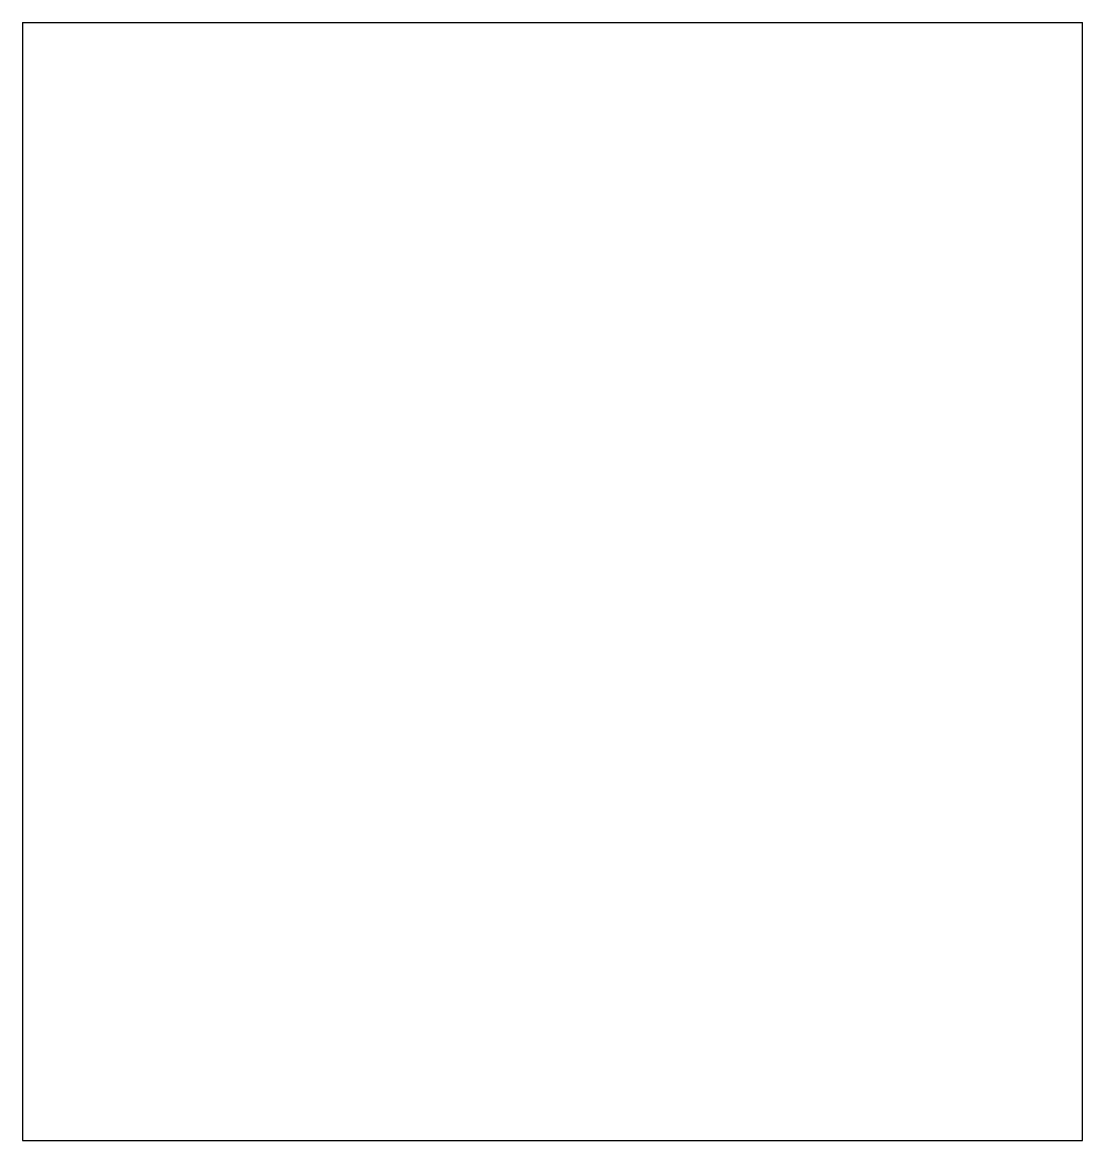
# Model space of a CAD drawing. Header units: millimetres. Extents: x -20.8 to 16.2, y -19.5 to 19.5.
import ezdxf

# ---------------------------------------------------------------- set-up
doc = ezdxf.new("R2010")
doc.units = ezdxf.units.MM

msp = doc.modelspace()

# ---------------------------------------------------------------- linework, layer by layer
at = {"color": 7, "linetype": 'Continuous', "lineweight": 25}
for p, q in [((-20.833, 19.5), (16.167, 19.5)), ((-20.833, 19.5), (-20.833, -19.5)), ((16.167, -19.5), (16.167, 19.5)), ((-20.833, -19.5), (16.167, -19.5))]:
    msp.add_line(p, q, dxfattribs=at)

doc.saveas('drawing.dxf')
